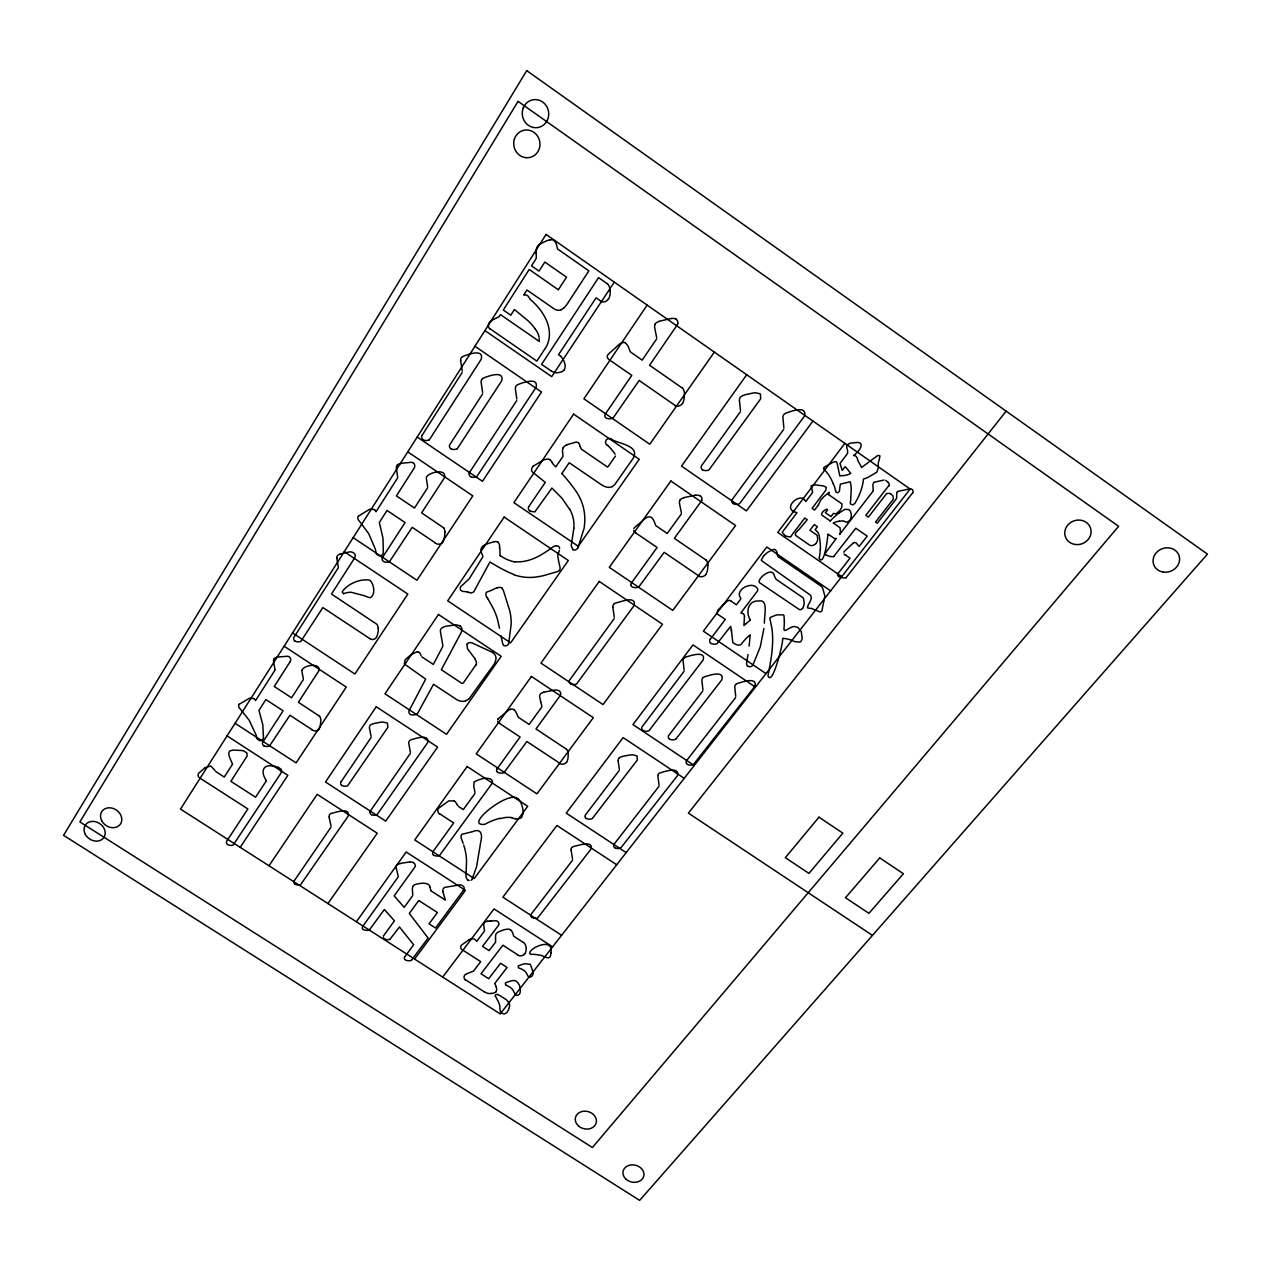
<?xml version="1.0" encoding="UTF-8"?>
<svg xmlns="http://www.w3.org/2000/svg" width="1271" height="1271" viewBox="0 0 1271 1271"><rect width="100%" height="100%" fill="white"/><g stroke="black" fill="none" stroke-linecap="round" stroke-linejoin="round"><path stroke-width="1.5" d="M397.632 477.34L397.632 477.118A9.866 9.088 42.9 0 0 397.569 476.275L396.345 467.935A6.514 6.021 43.1 0 1 397.076 465.408M499.9 548.389L500.027 554.776A46.249 43.421 29.1 0 0 500.123 555.761M618.135 760.9L619.327 769.209M460.642 360.503L462.215 370.989M571.108 850.013L571.124 849.838A7.181 6.323 17.6 0 1 571.172 849.123M612.876 607.061L612.876 606.871A7.626 7.133 19.9 0 1 612.956 606.029L613.019 605.695A3.877 3.638 20.3 0 1 613.909 604.011M740.771 598.291C733.78 589.236 754.148 579.767 757.834 589.537A4.893 4.623 6.1 0 1 757.437 590.999L740.818 612.956A4.48 4.21 7.8 0 1 743.233 613.75M412.773 894.768L412.344 889.16A10.835 9.326 23.6 0 1 412.535 887.492L412.678 887.015A5.163 4.449 23.8 0 1 413.234 885.919M739.42 400.413L740.469 410.311M618.151 760.63L618.151 760.471A6.943 6.276 16.2 0 1 618.23 759.772M442.88 645.652L440.401 631.592A8.373 7.626 30.8 0 1 440.401 630.829L440.417 630.511A4.401 4.02 31 0 1 440.592 629.733M873.161 490.479L872.939 484.632A6.863 6.53 -14 0 1 873.002 484.029M829.026 492.433L823.91 496.627A50.888 48.234 -8.3 0 0 820.812 500.043A19.113 18.255 -7.6 0 0 819.366 503.03L819.017 503.681A14.632 14.06 -4.5 0 1 818.031 505.524M739.42 400.174L739.436 399.984A7.61 7.499 -3.5 0 1 739.547 399.11L739.643 398.729A4.147 4.083 -2.2 0 1 740.215 397.426A5.148 5.084 -2.2 0 1 741.692 396.187L741.819 396.107A11.55 11.375 -2.5 0 1 743.249 395.456L744.949 394.852A37.685 36.891 -1.8 0 1 746.109 394.518L753.512 392.946A31.124 30.504 -3.4 0 1 755.244 392.707L760.392 393.883L760.678 398.808L708.932 469.936A7.547 7.34 12.9 0 1 702.799 470M573.856 528.228L571.187 545.863L572.967 549.469M764.395 623.155C764.348 614.91 768.065 600.103 759.883 600.881A14.458 13.568 5.8 0 0 758.167 600.992C748.317 600.643 745.727 611.446 749.779 619.215M749.652 640.854L750.16 634.88A15.459 14.394 6.4 0 0 748.412 636.294L748.381 636.326A60.913 56.258 4.2 0 0 741.184 644.302L740.024 645.001A4.973 4.639 8.2 0 1 737.545 644.953L737.053 644.842A8.579 8.007 8.1 0 1 736.322 644.572L736.084 644.476A11.042 10.327 8 0 1 735.496 644.19L732.811 642.522L731.349 629.749M749.556 641.855L749.064 646.113M763.887 628.525L760.328 646.669L752.877 665.162M466.139 872.399L466.536 861.388A61.564 53.271 25 0 0 464.487 847.614L463.693 845.04M466.123 872.542L465.933 875.131A14.14 12.281 21.7 0 0 465.949 875.592L465.996 876.069A10.549 9.151 21.8 0 0 466.076 876.704L466.219 877.292A5.72 4.957 22 0 0 467.41 879.611L467.807 879.897M480.645 842.069C482.948 834.205 480.835 827.898 472.51 831.679M480.549 842.832L480.343 844.325M747.999 654.565L746.935 660.841M480.231 845.072L476.561 866.743L472.129 879.31M301.958 670.055C304.754 664.558 321.07 662.731 318.878 670.754L298.383 702.259L319.386 716.113M559.447 550.279L558.414 553.187M677.618 323.962L677.443 324.407A6.879 6.8 67.2 0 1 676.839 325.471L649.56 365.254L682.368 388.116M701.687 500.345L701.497 500.774A6.593 6.355 14.1 0 1 700.925 501.727L674.361 538.332L705.961 559.987M442.721 646.542L433.332 664.447L421.781 656.789M466.934 644.429L467.458 648.734L475.036 658.728M239.139 704.325L249.45 698.24L254.009 698.557M358.422 516.153L369.591 509.258L374.437 509.528M422.131 435.302L462.183 372.451M338.277 567.787L294.078 637.121A3.082 2.733 36.2 0 0 293.601 638.312M274.917 670.23L255.535 700.591A5.259 4.576 34.9 0 0 254.025 698.526M397.585 477.928L376.009 511.752A5.561 5.084 40.8 0 0 374.452 509.512M514.421 309.536L510.783 315.208L503.316 310.045L529.197 269.468L558.303 289.724M289.931 662.016L274.25 686.483L291.552 697.795L303.308 679.635M232.514 764.221L224.252 777.042L215.72 771.529M482.583 393.946L450.013 444.342A3.257 3.05 43.5 0 0 449.457 445.66M427.58 487.826L414.473 508.05L396.393 495.881L413.869 468.602A7.801 7.213 43.3 0 0 414.41 467.585L414.568 467.124A3.813 3.527 43.1 0 0 413.17 462.755M545.18 348.429L536.87 361.107L489.939 328.712M266.402 780.744L255.566 797.235L230.861 781.3L247.146 756.007L246.987 753.163L244.143 751.097A14.299 12.265 33 0 0 241.426 750.462L233.371 750.097A9.993 8.563 33.3 0 0 231.449 750.494L230.972 750.7M516.757 400.524L469.682 472.208A3.241 3.035 40.2 0 0 469.126 473.511M240.203 847.328L287.866 775.31L227.064 735.893M614.29 282.114L551.725 376.645L484.902 330.587M319.228 728.617L319.355 728.362A25.15 21.988 33 0 0 320.53 724.025L320.816 720.18A7.626 6.689 32.5 0 0 319.498 716.066M443.039 541.589L443.182 541.303A26.548 24.467 38 0 0 444.564 536.505L445.009 532.263M608.316 299.178L608.11 299.432A6.419 6.244 65.7 0 1 600.389 301.291M268.991 865.773L317.194 794.311L377.233 833.22L327.95 903.554M647.13 305.088L583.913 398.824L649.783 444.23L714.35 352.099M552.265 462.596L552.202 462.485A6.848 6.546 36.3 0 0 553.552 464.55L555.824 466.854L562.958 456.353A7.388 7.07 37.1 0 0 562.783 454.176L562.513 451.3A7.976 7.658 36.4 0 1 563.212 447.646L563.339 447.614M341.089 781.76L371.068 737.609M528.784 506.668L545.275 482.392L533.693 473.019M561.877 473.495L569.217 462.723L600.929 484.41A21.162 20.384 29.8 0 0 603.598 485.999L605.743 486.857A9.04 8.69 29.1 0 0 612.4 486.602M605.536 413.758L631.766 375.342L609.413 359.852A4.099 4.004 51.1 0 1 607.252 356.118M656.726 338.801L642.173 360.122L630.448 351.972M331.016 827.151L294.268 880.755A3.797 3.209 28 0 0 294.03 881.2M608.031 466.743L615.466 456.019M410.374 753.338L370.433 810.882A2.955 2.558 27.4 0 0 369.956 811.978M475.91 664.828L463.613 682.527A6.752 6.101 28.2 0 1 463.073 683.194M508.638 643.936L511.212 623.886A59.022 53.97 31.2 0 0 509.782 610.922L503.475 590.761A6.307 5.831 30.2 0 0 502.124 588.346L501.759 588.044M577.94 547.928L584.104 528.228A67.093 63.121 33.9 0 0 584.803 518.632A49.585 46.789 32.6 0 0 576.208 491.512A150.407 138.793 34 0 0 561.814 473.543M498.168 718.814L508.638 710.108A13.298 12.027 23.7 0 1 509.337 709.758L510.481 709.313M356.373 921.777L406.18 851.967L465.456 890.399L414.6 959.081M746.713 374.738L681.51 466.107L746.458 510.878L812.947 421.051M362.823 926.273L398.3 876.768M740.358 411.74L701.814 465.345A3.273 3.178 13.1 0 0 702.466 469.841M474.861 793.597L463.311 809.595L458.561 806.481M497.136 768.748L520.093 737.005L499.503 723.39M541.875 706.867L529.165 724.438L518.393 717.289M681.415 513.849L667.243 533.47L655.963 525.749M412.646 895.705L404.194 907.367L394.169 895.848L414.521 867.569A5.926 5.116 24.7 0 0 414.934 866.87M614.211 618.58L569.805 679.794A4.051 3.718 21.3 0 0 569.487 680.303M418.54 900.774L409.294 913.468L428.136 938.03L411.454 960.24M783.746 429.344L732.493 499.153A3.257 3.146 7 0 0 731.826 500.472M404.845 956.713L413.663 944.766L399.459 926.972L389.832 939.46M463.248 890.574L435.54 928.021L429.058 923.858L437.415 912.53L418.89 900.583M442.689 977.081L494.038 908.908L552.583 946.847M844.85 443.372L777.741 532.438L841.767 576.573M484.362 931.262L476.72 941.382L476.117 940.635A6.339 5.418 20.8 0 0 475.132 939.698M684.02 671.406L642.316 726.519A3.066 2.796 15.4 0 0 641.728 727.695M710.282 639.249L725.312 619.422L718.147 614.544M740.691 599.102L736.402 604.774L730.603 600.833M790.641 536.664L804.781 518.012L807.228 519.696L798.792 529.769A26.77 25.404 -2.5 0 0 795.567 533.137L795.328 535.218L809.945 545.307A4.306 4.099 -2.3 0 0 813.09 545.323A8.77 8.357 -2.4 0 0 815.95 543.559M818 505.508L814.552 510.052L812.105 508.352L825.721 490.32L826.325 487.429L823.783 485.999L815.331 484.839L811.12 485.729L812.63 492.401L805.766 501.489A13.218 12.694 -2.2 0 0 802.716 498.248C795.138 496.055 782.904 509.989 797.012 512.626L782.142 532.406L785.208 535.711M619.263 770.417L585.597 814.711A2.987 2.669 17.6 0 0 585.041 815.823M572.474 860.292L531.294 914.008A3.829 3.305 18.7 0 0 531.008 914.453M702.799 690.995L668.927 735.178A3.082 2.796 13.5 0 0 668.324 736.354M825.848 552.345L836.302 538.411A2.923 2.78 -5.3 0 1 833.665 537.998L827.945 534.027A27.771 26.484 -1.5 0 1 827.914 534.598C827.723 538.237 824.037 567.12 819.096 558.287A15.919 15.045 -3.7 0 1 819.382 556.952L819.557 556.285A45.089 42.928 2.5 0 0 820.24 549.58M873.098 491.067L839.623 534.471A11.757 11.185 -5 0 0 840.465 531.548L840.02 527.751L833.411 523.112M888.731 485.713L865.821 515.295L868.395 517.09L886.523 493.72L888.095 493.37M658.966 786.336L614.211 844.055A2.987 2.637 15.7 0 0 613.639 845.151M735.591 697.604L686.705 760.455A3.066 2.78 12.1 0 0 686.102 761.615M838.097 573.475L850.029 558.16L844.802 554.553M912.371 493.212L846.184 577.527M1006.139 411.137L688.389 813.122L872.462 935.392M682.4 403.511L682.289 403.654A6.276 6.18 27.8 0 1 674.901 405.735M705.802 574.428L705.913 574.301A16.904 16.046 13.4 0 0 707.804 567.057L707.931 565.23M763.569 555.967L761.297 559.955A1.811 1.732 4.3 0 0 761.52 560.606L810.612 595.289A5.529 5.195 0.8 0 1 811.2 598.021L811.168 598.371A6.768 6.355 0.9 0 1 810.898 599.467A22.242 20.956 2.3 0 1 808.42 604.567L807.482 607.268A2.049 1.922 0.8 0 0 807.784 608.015L810.199 608.412A12.678 11.916 0.5 0 0 811.025 608.269L819.859 611.923L821.781 611.335L824.911 596.147L822.512 587.615A9.596 9.024 -0.2 0 0 820.796 585.947L778.408 556.809M802.541 608.459L800.857 609.603A2.653 2.494 1.7 0 1 799.57 609.715L759.327 582.547C757.246 578.829 770.655 567.644 773.642 573.92A17.73 16.761 5.5 0 1 774.325 575.572A28.868 27.326 0 0 0 774.945 577.256L776.168 579.338L802.97 597.72A4.115 3.877 1.5 0 1 803.479 598.403L804.178 602.835A14.299 13.441 2.6 0 1 802.637 608.507M524.446 954.124L524.542 954.044A5.72 4.893 18.9 0 1 517.837 955.315M533.407 465.996L543.4 460.134A17.54 16.698 35.3 0 1 545.291 459.466L546.006 459.292A6.244 5.958 36.6 0 1 549.342 459.339L549.739 459.641M745.823 623.918L748.254 621.789A43.23 40.195 4.9 0 1 749.969 620.439M745.537 624.156L743.948 625.507L744.472 616.308M563.863 307.932L565.23 306.565A26.405 25.356 63 0 0 567.39 303.721L588.87 270.85L557.683 249.052A12.059 11.582 70.9 0 1 557.429 248.338L556.825 245.923A9.04 8.643 68.9 0 0 554.029 240.569M204.965 767.875L198.721 773.149A4.035 3.432 33.6 0 0 198.133 774.611M204.981 767.859L210.7 765.92L215.006 770.464M839.416 512.642L845.008 509.337L848.774 509.544A5.592 5.338 -8 0 1 850.442 511.482L851.252 514.374A10.629 10.136 -7.4 0 1 849.854 520.332L847.392 522.111A2.494 2.367 -7.7 0 1 846.454 522.159L843.245 520.888L839.225 521.158M490.924 321.023L490.574 321.293A7.912 7.531 56.1 0 0 489.256 322.596L489.113 322.834A4.893 4.655 56.3 0 0 489.748 328.903M491.273 320.769L492.385 320.054A29.122 27.755 53.9 0 1 492.91 319.752L499.058 316.717L500.424 314.573L539.333 341.47L539.126 338.61M411.216 654.819L412.106 654.247M468.634 940.032L461.437 945.147A3.908 3.336 21 0 0 460.753 946.498M853.175 543.067L844.452 551.28A2.399 2.272 -5.3 0 0 843.833 552.25M466.235 974.031L465.917 974.222A6.673 5.64 20.4 0 0 464.773 975.127L464.709 975.222A4.306 3.654 20.4 0 0 465.265 979.925M466.536 973.856L473.479 971.139L480.708 961.639L462.676 950.041A5.227 4.464 21 0 1 461.945 949.469M612.336 486.459L612.924 486.11A10.041 9.644 29.4 0 0 615.085 484.14L633.165 458.338C640.155 445.47 619.311 444.024 611.287 439.321M874.559 482.138L883.981 480.057M638.82 586.9L664.193 552.329L698.796 575.922M566.977 444.691L576.033 442.101A5.465 5.243 36.4 0 1 577.352 442.308L577.94 442.594M504.094 772.514L526.877 741.501L559.971 763.394M429.312 439.814L481.216 359.264C484.283 347.904 466.521 354.974 462.994 356.42A6.943 6.546 51.9 0 0 461.945 357.119M561.305 309.616L561.639 309.457A11.646 11.217 61.9 0 0 563.863 307.916M457.242 448.758L501.664 380.887C504.746 369.496 486.634 376.772 483.473 378.043A6.895 6.53 49.1 0 0 482.424 378.742M369.48 929.816L384.35 909.496L394.439 920.808L383.842 935.424A2.971 2.526 24 0 0 383.461 935.996M659.156 321.277L671.438 318.417M465.774 700.639L465.853 700.607A14.299 12.917 27.8 0 0 468.951 698.748M675.727 739.277L721.849 679.794C724.947 669.467 707.518 675.981 704.484 676.808A6.482 5.99 11 0 0 703.324 677.459M339.977 554.156L346.252 552.535A49.887 44.993 36.2 0 1 348.127 552.234C351.813 550.581 356.96 553.918 354.863 557.588L331.509 594.05L376.899 624.283A7.801 7.006 34.4 0 1 378.17 628.065M683.862 497.612L695.73 495.118M543.686 692.187L554.728 690.089A7.705 7.038 21.9 0 1 558.811 690.63A3.892 3.559 22 0 1 560.654 694.538M497.326 587.695L496.977 587.806A17.778 16.444 29.1 0 0 494.848 588.695L493.752 589.251A31.759 29.44 33.1 0 1 490.876 590.538L486.523 592.222A4.623 4.274 30.4 0 0 486.491 596.719L486.65 596.909M400.683 463.359L411.47 462.263A6.752 6.244 42.9 0 1 412.948 462.771L413.091 462.866M470.969 938.999L470.921 939.015A11.582 9.882 20.6 0 0 468.649 940.047M833.84 556.317L855.812 528.228L867.203 536.124L859.164 546.435L855.891 542.653A2.844 2.685 -6.7 0 0 853.715 542.876M400.444 863.39L409.627 861.976M471.748 831.87L461.85 834.332A5.465 4.782 23 0 0 461.309 838.542L461.405 838.653M543.082 575.747L557.143 571.712A10.915 10.247 28.1 0 0 559.192 570.615L559.558 570.186A3.749 3.511 27.4 0 0 560.066 568.725L560.082 568.518A7.165 6.72 27.7 0 0 560.098 567.692L558.414 560.32M542.177 575.97L539.111 576.605M487.429 921.221L495.944 920.744A5.068 4.353 20.2 0 1 497.009 921.062L497.326 921.237A3.448 2.971 20.2 0 1 498.931 924.414M549.787 239.885L548.373 240.219A25.674 24.657 67.1 0 0 546.562 240.823L540.397 243.794A14.029 13.441 67.7 0 0 537.538 246.177L537.458 246.32A6.72 6.434 68.1 0 0 536.823 247.591L536.489 248.751A13.298 12.726 68.4 0 0 536.267 250.308L536.219 253.66M494.26 541.7C488.477 543.591 477.34 545.227 482.011 554.029A11.518 10.676 33.7 0 1 482.853 556.793L469.158 578.893L460.833 586.535A3.448 3.162 32.3 0 0 460.261 587.838M417.476 651.944L418.906 652.245M494.483 541.668L494.594 541.653A7.276 6.784 33 0 1 495.499 541.573L495.738 541.573A3.734 3.479 33.2 0 1 497.215 541.875L497.501 542.05M555.856 545.815L555.157 545.942A10.12 9.517 28 0 0 552.107 547.483C541.462 555.443 528.831 563.005 514.977 561.703M491.21 920.712L490.018 920.84M534.98 511.673L551.916 488.096L561.941 498.153L569.615 509.337M843.515 475.529L842.752 475.576A27.295 26.071 -8.9 0 0 839.797 475.926L837.367 464.376A25.484 24.594 -8.1 0 0 837.049 463.311A2.828 2.733 -11.8 0 0 836.239 461.707L833.268 462.12L824.053 467.315A1.621 1.557 -10.1 0 0 823.862 468.967M455.415 624.903L445.899 626.269A11.455 10.422 30.5 0 0 440.926 628.843M455.812 624.919L456.67 624.998A7.769 7.086 30.4 0 1 459.959 626.015M470.572 592.731L470.127 592.699A12.996 11.995 32.4 0 1 468.522 592.413L468.062 592.286M515.12 818.794L514.628 818.699A18.906 16.777 21.5 0 1 511.689 817.825M468.109 592.302L468.173 592.318A14.378 13.203 31.4 0 0 463.137 591.46L461.945 591.158A4.449 4.099 32.3 0 1 461.325 590.681M497.771 994.589L497.168 994.415A1.732 1.462 19.2 0 0 495.674 994.859A3.082 2.606 19.1 0 0 495.245 995.733L495.34 996.242M370.782 639.043L370.449 638.9A8.007 7.197 34 0 1 369.178 638.185L322.866 607.554L300.877 641.331A7.102 6.291 36.4 0 1 295.349 641.299L295.094 641.061M513.929 574.492L510.068 572.887A149.057 142.956 37.8 0 1 489.971 561.957L473.765 591.793A4.687 4.321 31.9 0 1 472.987 592.381M371.482 814.632L371.354 814.552A2.955 2.558 27.4 0 1 370.004 812.836M687.675 764.459L687.404 764.3A3.066 2.78 12.1 0 1 686.086 762.521M625.125 342.773L625.427 342.948A8.293 8.103 52.8 0 1 627.699 345.744A19.16 18.7 51.5 0 1 628.732 347.761L630.003 351.177M570.758 683.846L570.631 683.782A2.876 2.637 21.4 0 1 569.281 682.114M643.237 730.523L643.142 730.475A3.066 2.796 15.4 0 1 641.728 728.617M423.195 439.702L423.1 439.639A3.273 3.05 45.1 0 1 421.559 437.129M885.744 480.438L886.554 480.994A12.424 11.82 -13.4 0 1 887.857 482.043L887.952 482.17M600.532 300.877L596.099 297.795L558.525 354.736L560.527 356.118M454.176 800.889L448.806 800.889L438.574 808.245A4.544 3.988 24.7 0 0 439.798 814.139M607.22 283.687L598.562 277.618L541.589 364.348L551.074 370.894M484.442 991.92L465.488 979.75M295.142 884.219L295.396 884.362A6.673 5.656 28.1 0 0 300.671 884.616L348.127 816.189C349.684 811.279 345.521 810.167 341.47 811.073A53.636 46.058 26.8 0 0 338.912 811.454L331.143 813.44A6.291 5.434 28.5 0 0 330.206 813.98M431.25 890.987L445.327 900.09A25.817 22.131 23.4 0 0 444.929 898.676L442.959 891.781M517.996 954.982L502.871 945.211L481.01 973.777L488.7 978.718L500.583 963.259L507.097 967.469L494.641 983.595A13.25 11.201 19.7 0 1 496.103 986.391L496.246 986.789M413.393 862.628L413.488 862.691A3.702 3.193 24.6 0 1 415.283 866.107M342.042 785.462L342.312 785.621A6.832 5.958 29.3 0 0 347.634 785.748L387.957 727.219L387.353 723.072L382.762 721.992A28.089 24.8 28.8 0 0 381.252 722.135L374.897 723.294A34.031 29.996 28.7 0 0 373.896 723.549L372.435 724.009A10.438 9.231 29.7 0 0 371.243 724.518L371.132 724.581A4.655 4.115 30 0 0 369.909 725.582A3.749 3.32 30.1 0 0 369.686 726.091M235.071 723.294L296.079 762.902L346.268 687.071L284.1 646.224M561.607 935.313L502.887 897.183L556.92 825.483L616.705 864.757M263.907 745.759L264.177 745.918A6.895 5.974 33.1 0 0 269.5 746.029L289.915 715.255L312.031 729.665M439.925 813.964L453.683 822.941L432.982 851.618A2.939 2.542 23.9 0 0 432.617 852.19M292.552 632.942L354.911 674.011L407.832 594.065L344.25 551.678M626.19 852.603L566.231 813.122L623.14 737.593L684.211 778.313M517.615 798.712C509.036 789.593 462.231 826.944 484.95 824.291A60.833 53.128 20 0 1 500.011 818.317M586.36 818.429L586.63 818.588A6.895 6.148 17.6 0 0 592.143 818.731L637.343 760.01L637.009 755.895L632.386 754.736A28.359 25.531 15.3 0 0 630.718 754.895L624.061 756.038A34.365 30.885 15.4 0 0 623.012 756.293L621.487 756.738A10.533 9.517 16.1 0 0 620.216 757.262L620.105 757.325A4.703 4.242 16.4 0 0 618.786 758.326M462.12 683.528L441.339 669.738L461.357 632.211A11.995 10.946 30.9 0 0 461.738 630.495L461.77 630.146A4.655 4.258 30.5 0 0 460.086 625.888M513.643 709.552L513.357 709.409A4.178 3.781 24.1 0 0 510.497 709.361M503.713 645.144L503.284 644.762A4.417 4.051 27.1 0 1 502.792 644.032L500.885 635.722M353.163 537.665L416.952 580.275L472.812 495.865L407.769 451.841M694.22 765.507L632.958 724.581L692.997 644.89L755.419 687.134M435.333 542.86L412.201 527.338L389.514 561.639A7.276 6.625 37.7 0 1 383.81 561.639L383.556 561.401A3.162 2.876 37.5 0 1 382.11 559.51M529.88 510.799L530.039 510.91A9.914 9.374 34.1 0 0 534.98 511.689M417.19 437.033L482.456 481.312L541.525 392.056L474.941 346.252M765.968 673.63L703.356 631.147L766.794 546.975L830.614 590.856M890.907 494.149L889.875 493.434A2.32 2.208 -13.7 0 0 889.255 493.307M635.579 532.803L657.107 547.483L631.528 582.849A3.289 3.098 19.4 0 0 630.861 584.66M607.347 466.95L581.514 449.235A6.72 6.466 35.6 0 1 580.354 446.614M839.019 576.7L838.876 576.589A2.51 2.351 -3.5 0 1 837.891 573.364M700.13 495.833L700.019 495.769A8.15 7.848 13.6 0 0 695.761 495.245M828.454 494.498L841.958 503.872L841.815 506.891A16.984 16.253 -6.9 0 1 839.797 510.592L836.064 513.802L833.411 513.42L830.98 516.582L825.34 512.674C832.044 505.731 820.875 510.767 821.606 514.93L830.376 521.015M675.044 405.37L639.138 380.458L613.099 418A8.277 8.039 38.7 0 1 606.648 418.27L606.14 418.064A2.923 2.828 38 0 1 605.584 417.571M505.588 984.93L505.365 982.96A41.625 35.08 17.9 0 1 511.625 980.799C518.377 978.654 521.507 988.171 519.934 993.223A6.339 5.37 18.6 0 1 519.172 994.383L517.631 995.336A1.97 1.668 18.5 0 1 516.9 995.336L515.613 994.812A17.683 15.014 18 0 1 514.755 993.477L513.738 991.666A9.262 7.833 18.9 0 0 510.291 987.424A26.929 22.703 19.1 0 0 505.604 984.898M675.886 319.069L675.981 319.132A4.29 4.242 67.2 0 1 677.745 323.962M343.663 593.684L342.471 592.461A1.986 1.779 37.1 0 1 342.264 591.778C347.412 583.929 360.027 578.527 369.496 580.148A4.687 4.242 36.7 0 1 370.671 580.974C374.039 585.184 375.485 593.938 370.814 597.449A3.67 3.32 36.1 0 1 368.924 597.529L366.127 596.401A77.865 69.301 33.7 0 0 364.443 595.749L351.352 592.302A19.494 17.524 35.8 0 0 343.663 593.668M891.146 494.308L891.988 494.959A20.558 19.51 -11.5 0 1 892.878 495.722L893.449 499.042L875.544 522.063L877.244 523.239L895.944 499.265A25.166 23.99 -13.6 0 0 896.627 498.327L896.691 494.371A7.483 7.086 -15 0 1 896.77 493.18A3.098 2.939 -14.8 0 1 897.088 492.195M492.703 652.468L472.081 642.919A4.83 4.417 28.9 0 0 467.013 643.984M514.739 309.79L527.624 320.387A47.837 45.502 52.6 0 1 535.059 328.712M510.449 929.848L510.529 929.911A8.023 6.879 19.7 0 1 513.039 933.883L513.071 933.931A12.265 10.549 18.9 0 0 513.722 936.219L523.445 942.51M239.885 708.646L239.695 708.44A3.956 3.432 35 0 1 239.043 704.277M359.073 520.888L358.883 520.681A4.178 3.813 40.8 0 1 358.327 516.09M607.649 445.184L610.557 448.345M566.199 749.032L535.981 728.95L559.78 696.158A6.244 5.704 22.2 0 0 560.257 695.38M240.441 709.186L249.227 720.307L256.122 735.067M359.661 521.475L368.685 533.598L375.581 549.739M610.747 448.568L614.513 453.207A11.296 10.883 31.8 0 1 614.783 453.636L615.037 454.128M443.611 527.799L421.622 512.864L444.469 477.769C447.313 467.41 426.977 472.733 426.373 477.737A7.34 6.832 41.3 0 0 426.357 478.309L427.612 486.65M529.991 298.987L530.118 299.146A8.293 7.944 61.7 0 0 530.674 299.797C544.179 311.204 555.475 330.539 545.799 347.682A7.229 6.943 54.3 0 1 545.513 348.063M529.769 298.669L529.308 297.954A6.8 6.498 60.3 0 0 527.115 295.333L526.575 295.094A6.482 6.196 60.3 0 0 523.7 295.094L526.925 289.995L554.045 308.821A7.801 7.515 61.4 0 0 561.353 309.727M486.825 597.163L487.889 598.832M457.878 805.671L457.242 804.559M488.08 599.149L492.242 606.553A59.133 53.859 31.3 0 1 498.423 623.41L499.503 628.271M823.894 468.951L824.514 469.682A38.94 37.479 -3.3 0 1 825.356 470.651L828.136 474.083A46.201 44.437 -2.2 0 1 833.156 483.584M517.917 716.51L516.804 713.825A17.397 15.713 24.5 0 0 515.851 712.014L515.804 711.951A7.531 6.8 24.2 0 0 513.675 709.52M404.607 664.177L425.674 679.095L409.294 710.298A3.606 3.209 29 0 0 410.422 714.604L411.232 714.763A9.088 8.119 29.3 0 0 417.396 713.794L433.522 684.291L456.241 699.304A10.152 9.167 27.5 0 0 465.806 700.861M655.534 525.018L654.39 521.952A18.366 17.54 21.6 0 0 653.437 519.982A7.944 7.594 20.7 0 0 651.197 517.249L650.863 517.138A4.417 4.226 20.3 0 0 647.813 517.138L646.685 517.535A14.045 13.425 19.4 0 0 645.795 517.996L634.308 527.783A3.781 3.606 21.5 0 0 633.879 528.561M461.58 839.035L463.137 843.324M833.22 483.568L833.983 485.474A66.6 64.011 1.2 0 1 834.92 488.032L835.555 490.495M404.385 663.669L405.02 660.014A40.815 36.732 29 0 1 411.216 654.883M540.763 702.021L539.794 697.509A7.419 6.768 22.6 0 1 539.778 695.237M540.811 702.164L541.78 705.77M232.45 763.982L230.035 758.358A25.658 22.115 33.1 0 1 229.479 756.928L229.05 755.498A5.545 4.766 33.5 0 1 230.242 750.621M429.948 887.094C429.503 882.519 421.972 882.598 416.205 884.251A7.197 6.18 23.8 0 0 413.409 885.601M266.354 780.537C260.428 772.371 262.048 762.6 275.871 766.715A20.257 17.429 31.4 0 1 276.57 766.842A12.853 11.074 31.6 0 1 278.444 767.334L281.431 769.543L281.304 772.609L233.149 845.072A6.784 5.735 31 0 1 227.954 844.754M430.011 887.285L430.202 888.175A18.064 15.602 22.8 0 0 431.234 890.987M398.22 876.084L396.187 868.157A6.911 5.958 24.9 0 1 396.123 866.345M731.556 630.893L730.634 626.349L717.13 643.603A7.276 6.784 10.5 0 1 711.22 643.571M749.795 619.295L749.938 620.216M256.361 736.084C255.916 739.658 261.318 742.82 263.161 738.801A8.071 6.975 33.6 0 0 263.462 737.768L262.811 724.788L258.95 710.362L265.877 699.558L283.115 710.807L262.89 742.01A2.987 2.59 33 0 0 262.43 743.138M656.646 337.498L654.692 327.743A8.182 8.071 63.1 0 1 654.756 325.042M681.351 512.642L679.492 503.443A7.833 7.547 15.4 0 1 679.572 501.044M375.803 550.899C375.104 554.696 381.014 558.223 382.968 553.743A8.516 7.753 38.4 0 0 383.318 552.599L383.016 538.3L379.346 522.476L387.051 510.449L405.084 522.556L382.587 557.286A3.162 2.876 37.5 0 0 382.063 558.525M371.068 736.417L369.448 728.076M331 825.88L329.125 817.269M303.292 678.571L301.894 671.104A6.943 6.133 34.5 0 1 301.91 670.548M410.374 752.114L408.754 743.217A7.006 6.212 27.8 0 1 408.785 742.518M378.25 628.065L378.265 630.861A35.08 31.425 35.5 0 1 376.629 637.105L376.486 637.216A5.354 4.814 34 0 1 370.782 639.281M495.531 938.681L495.595 941.779A4.464 3.813 20.1 0 1 495.515 942.224L489.097 950.644L482.519 946.402L498.2 925.749A5.497 4.734 20.3 0 0 498.597 925.113M474.909 792.421L474.29 788.719A37.383 33.3 22.3 0 1 473.749 786.447L474.115 781.872L479.056 779.663A51.062 44.978 22 0 1 480.645 779.314C484.632 777.328 494.8 777.757 491.972 783.603L439.464 855.574A6.752 5.878 24 0 1 434.094 855.447M572.538 859.005L571.124 850.283M338.293 566.723L336.815 558.509M482.63 392.501L481.105 382.078A7.721 7.324 49.3 0 1 481.153 381.205L481.216 380.823A4.02 3.813 49.4 0 1 482.043 379.076M536.219 253.707L536.235 257.902A5.37 5.116 66.5 0 1 536.14 258.569L531.5 265.846L539.031 271.088L544.83 262.048L566.532 277.173L558.843 289.057A4.337 4.178 63.8 0 1 558.366 289.677M495.531 938.57L495.563 936.203A11.058 9.485 19.6 0 1 495.738 935.075M516.82 399.078L515.359 388.656A7.721 7.372 47.7 0 1 515.422 387.782L515.486 387.401A4.02 3.829 47.9 0 1 516.328 385.653M659.029 785.097L657.885 776.168A7.086 6.387 13.6 0 1 657.965 775.453M329.11 816.935L329.11 816.872A7.118 6.148 28.5 0 1 329.125 816.046M274.933 669.722L274.933 669.563A9.326 8.166 35.8 0 0 274.838 668.737L273.487 661.158A6.164 5.418 35.7 0 1 274.107 658.871M614.29 617.15L612.876 607.363M336.799 558.255L336.799 558.303A6.816 6.164 38.9 0 1 336.831 557.445M684.132 670.119L683.067 660.745A7.292 6.768 12.5 0 1 683.163 659.951L683.242 659.617A3.797 3.527 12.8 0 1 684.116 658.06M369.432 727.822L369.432 727.727A6.879 6.085 29.9 0 1 369.464 727.028M702.911 689.708L701.894 680.398A7.276 6.72 10.9 0 1 701.989 679.62L702.069 679.286A3.781 3.495 11.2 0 1 702.942 677.745M735.702 696.317L734.765 687.007A7.292 6.72 8.2 0 1 734.86 686.229L734.94 685.895A3.797 3.511 8.5 0 1 735.845 684.354M783.857 427.882L782.888 417.301A7.801 7.61 -12.1 0 1 783 416.427L783.095 416.046A4.051 3.956 -11.5 0 1 784.398 413.981L784.477 413.965A7.022 6.863 -11.4 0 1 785.589 413.266C791.213 411.2 807.021 405.099 804.591 415.967L739.563 503.697A7.515 7.261 6.6 0 1 733.446 503.745M844.707 554.649A2.399 2.272 -5.3 0 1 844.103 554.013M846.232 577.844A10.803 10.184 -4.3 0 1 839.13 576.526M912.642 493.37A3.241 3.066 -15.6 0 0 911.609 489.113A3.781 3.575 -15.6 0 0 910.481 488.779L898.12 491.305A3.988 3.781 -14.7 0 0 897.231 492.02M887.857 482.297A3.718 3.543 -14.5 0 1 889.192 485.792M873.415 482.948A3.591 3.416 -13.6 0 1 874.146 482.376M833.347 523.017A16.412 15.57 -5.9 0 1 839.241 521.253M830.313 520.967A58.657 55.209 -7.7 0 1 839.464 512.706M828.422 494.498A5.084 4.862 -8.3 0 1 828.803 493.339A5.179 4.957 -7.5 0 0 829.042 492.433M790.641 536.759A9.056 8.659 -0.4 0 1 785.24 535.663M815.918 543.511A9.612 9.151 -2.1 0 0 817.73 539.142L817.158 535.266L809.929 530.261L814.266 524.558L817.38 526.718L815.204 529.578L818.381 533.057A25.849 24.626 -0.3 0 1 819.7 539.063A57.052 54.383 3.9 0 1 820.351 549.58M825.896 555.252A2.129 2.018 -3.4 0 1 825.419 554.569M825.26 553.743A2.129 2.018 -3.4 0 1 825.88 552.377M833.871 556.603A11.725 11.105 -4.4 0 1 826.42 555.03M843.531 475.624A21.75 20.94 -13.7 0 0 850.776 473.463L847.55 469.317A42.626 40.91 -5.9 0 0 845.088 466.695L842.26 470.413L839.972 463.454L847.646 453.302L847.55 450.506A27.025 26.103 -10.9 0 0 847.137 448.965C844.913 444.119 850.267 442.785 853.969 442.816C865.472 440.624 861.595 449.441 853.54 455.558A3.336 3.209 -14.5 0 1 855.86 456.194A6.355 6.101 -14.1 0 1 857.496 459.133A13.123 12.567 -16.4 0 0 859.069 462.882A25.42 24.403 -10.7 0 1 861.484 467.537L877.355 455.765A2.558 2.447 -16.9 0 1 879.929 455.892L879.198 459.927A12.948 12.345 -17.1 0 0 878.309 466.092A23.561 22.592 -13.3 0 1 878.468 467.315L876.863 472.129L868.029 477.356A37.32 35.922 -16.3 0 1 863.454 479.056A48.06 46.296 -8 0 1 861.929 487.365A67.013 64.773 -5.8 0 1 854.97 503.221L853.461 504.539A2.335 2.24 -9.8 0 1 852.317 504.714L850.474 503.983L850.331 502.633A14.394 13.695 -10.7 0 1 850.585 501.41L851.157 490.892A31.505 30.25 -7.2 0 0 850.22 481.788L840.322 484.108L839.353 491.432L837.398 492.878L835.873 491.972A5.751 5.513 -9.7 0 1 835.587 490.495M687.627 764.538A7.054 6.403 12.1 0 0 693.346 764.602L754.799 686.404C758.247 676.14 740.929 682.463 737.228 683.496A6.498 6.005 8.4 0 0 736.227 684.052M669.563 739.166A3.082 2.796 13.5 0 1 668.308 737.275M675.695 739.229A7.07 6.45 13.4 0 1 669.865 739.341M643.174 730.65A6.752 6.164 15.3 0 0 649.036 730.65L703.054 660.094C706.612 649.894 689.104 656.074 685.593 657.139A6.498 6.037 12.7 0 0 684.497 657.774M658.076 774.976A3.686 3.32 13.8 0 1 658.553 774.007M614.878 847.821A2.987 2.637 15.7 0 1 613.655 846.025M615.18 847.964A6.863 6.085 15.7 0 0 620.709 848.043L677.427 775.707C680.128 765.793 663.271 772.053 660.396 772.752A6.387 5.751 13.7 0 0 659.268 773.356M618.405 759.089A3.781 3.416 16.4 0 1 618.802 758.342M586.296 818.524A2.987 2.669 17.6 0 1 585.057 816.697M571.267 848.647A3.654 3.225 17.8 0 1 571.743 847.678M530.77 914.993A2.717 2.351 18.8 0 0 531.961 917.519L532.231 917.63A6.736 5.831 18.8 0 0 537.681 917.916L590.824 849.314C592.858 844.421 588.266 843.229 584.247 844.166A54.192 47.345 16.3 0 0 581.578 844.532L573.428 846.518A6.339 5.592 17.7 0 0 572.427 847.042M733.113 503.586A3.257 3.146 7 0 1 731.778 500.981M679.747 500.615A3.638 3.495 16.1 0 1 679.969 500.154M635.627 532.724A3.94 3.749 21.5 0 1 633.657 530.325M631.067 585.947A3.289 3.098 19.4 0 1 630.877 585.137M631.56 586.408A2.812 2.653 19.4 0 0 632.1 586.868L632.577 587.107A7.96 7.515 19.4 0 0 638.868 586.995M705.898 574.492A6.053 5.751 12.1 0 1 698.653 576.271M706.104 559.891A8.579 8.15 12.4 0 1 707.804 565.134M700.162 495.785A4.115 3.972 13.6 0 1 701.799 500.345M680.049 499.821A8.897 8.563 15.4 0 1 683.893 497.755M569.201 681.653A2.876 2.637 21.4 0 1 569.233 680.906M570.743 683.909A7.149 6.562 21.4 0 0 576.557 684.036L633.895 605.854C636.088 600.42 631.369 599.006 626.937 600.198A57.513 53.366 17.1 0 0 624.077 600.675L615.323 603.105A6.736 6.307 20.1 0 0 614.306 603.709M497.787 719.529A3.575 3.225 24.5 0 1 498.184 718.814M499.535 723.31A3.734 3.368 24.5 0 1 497.628 721.102M496.802 771.545A3.114 2.78 23.1 0 1 496.58 770.814M496.564 770.369A3.114 2.78 23.1 0 1 497.183 768.78M497.279 771.974A2.669 2.383 23.1 0 0 497.787 772.387L498.232 772.609A7.547 6.736 23.2 0 0 504.142 772.593M566.564 762.187A5.735 5.163 20 0 1 559.844 763.712M566.723 762.092A15.999 14.41 20.7 0 0 568.137 755.482L568.201 753.751A8.119 7.308 20.3 0 0 566.342 748.953M540.191 694.141A8.42 7.658 22.5 0 1 543.734 692.314M500.234 818.699A25.198 22.147 21 0 1 511.689 817.523M521.539 817.491A7.451 6.593 21.3 0 1 515.152 818.699M521.666 817.221A15.22 13.473 21.7 0 0 522.397 807.339A18.128 16.03 21.9 0 0 517.917 798.49M472.177 879.325A3.225 2.796 22.1 0 1 471.128 880.247M469.174 880.533A3.225 2.796 22.1 0 1 467.728 879.993M454.224 800.825A8.992 7.912 24.5 0 1 457.02 804.527M433.792 855.319A2.939 2.542 23.9 0 1 432.521 853.54M463.836 886.697A4.464 3.861 22.3 0 1 463.152 890.494M463.121 886.157A3.813 3.305 22.2 0 0 462.374 885.569A6.037 5.211 22.2 0 0 459.943 884.87L445.104 887.301A6.53 5.64 22.6 0 0 443.293 888.572M443.102 891.638A5.434 4.687 22.6 0 1 442.88 889.541M409.659 862.072A7.229 6.244 24.5 0 1 413.425 862.516M396.409 865.297A9.119 7.864 24.8 0 1 400.508 863.581M362.585 928.847A2.971 2.51 24.8 0 1 362.6 926.686M363.045 929.244A2.542 2.145 24.9 0 0 363.554 929.625L363.967 929.832A7.197 6.101 24.9 0 0 369.527 929.895M384.7 939.11A2.971 2.526 24 0 1 383.397 937.331M389.816 939.412A8.262 7.006 24 0 1 385.161 939.301M404.575 959.255A2.955 2.494 22.9 0 1 404.623 957.127M405.036 959.637A2.526 2.129 22.9 0 0 405.528 960.034L405.957 960.24A7.149 6.053 22.9 0 0 411.502 960.32M329.332 815.092A3.622 3.13 28.6 0 1 329.57 814.616M295.126 884.251A2.685 2.272 28 0 1 293.823 881.724M341.978 785.557A2.971 2.59 29.3 0 1 340.676 783.746M340.612 782.872A2.971 2.59 29.3 0 1 341.057 781.744M409.008 741.565A3.638 3.225 28 0 1 409.278 741.072M371.593 814.775A6.8 5.91 27.4 0 0 376.947 814.838L427.612 742.709C429.884 733.16 414.314 738.801 410.883 739.865A6.307 5.592 27.8 0 0 409.913 740.421M418.985 652.166A5.449 4.909 31.2 0 1 420.923 655.486M412.185 654.343A20.098 18.112 30.2 0 1 417.428 651.801M468.967 698.764A19.017 17.19 28.1 0 0 469.349 698.446L493.656 664.908A22.544 20.543 28.5 0 0 494.657 663.208L495.754 660.269A8.595 7.848 27.5 0 0 495.388 655.471L495.055 655.042A7.991 7.292 27.5 0 0 492.703 652.484M474.861 658.839A7.833 7.118 28.3 0 1 476.228 664.924M508.495 643.857A3.861 3.543 27.2 0 1 503.554 645.493M497.39 587.822A5.545 5.132 30 0 1 501.838 587.838M539.079 576.478A46.09 43.309 32 0 1 513.849 574.73M558.589 560.098A13.52 12.742 26.9 0 1 558.128 553.266M559.605 548.468A3.32 3.13 28.6 0 0 559.049 546.88L558.557 546.451A3.813 3.591 28.6 0 0 556.015 545.815M514.946 561.957A35.064 32.935 32.8 0 1 500.234 555.586M497.882 541.78A7.864 7.324 33.4 0 1 499.455 548.278M460.722 590.094A3.448 3.162 32.3 0 1 460.245 588.727M472.558 592.524A4.687 4.321 31.9 0 1 470.572 592.667M531.564 469.492A4.464 4.242 37 0 1 531.771 468.475L531.993 467.887A8.214 7.817 36.6 0 1 532.581 466.886L532.74 466.664A11.058 10.518 36.2 0 1 533.407 465.996M533.089 472.605A3.448 3.273 37.1 0 1 531.532 469.905M529.8 510.894A3.336 3.146 33.7 0 1 528.72 506.636M569.758 509.258A33.443 31.553 31.7 0 1 573.825 528.228M577.781 547.865A4.115 3.892 27.3 0 1 572.856 549.835M607.443 445.517A3.877 3.749 33.5 0 1 606.092 440.259A3.877 3.749 33.5 0 1 611.399 439.146M578.051 442.467A6.482 6.228 36.7 0 1 580.116 446.629M563.275 447.567A9.946 9.533 36 0 1 567.009 444.755M549.771 459.609A8.198 7.817 36.8 0 1 552.154 462.501M654.915 324.582A3.797 3.734 62.8 0 1 655.153 324.073M625.157 342.662A4.607 4.512 53.5 0 0 621.964 342.805L620.677 343.329A14.632 14.331 50.6 0 0 619.898 343.774L608.078 354.45A3.94 3.845 51 0 0 607.49 355.801M605.075 417.095A3.416 3.32 37.9 0 1 605.584 413.79M682.543 403.59A17.524 17.238 32 0 0 684.306 395.694L684.434 393.629A8.881 8.754 30.2 0 0 682.511 388.005M671.453 318.56A8.5 8.404 64.8 0 1 675.934 318.91M655.232 323.708A9.262 9.151 61.2 0 1 659.204 321.436M607.427 283.512A11.201 10.883 66.3 0 1 610.096 291.17M610.159 291.281A14.219 13.806 65.8 0 1 608.459 299.257M560.543 356.102A15.808 15.204 50.3 0 1 564.562 362.823L564.626 363.172A8.436 8.134 50.4 0 1 564.197 369.988M564.054 370.131A8.071 7.769 50.6 0 1 558.477 372.403M558.493 372.689A10.851 10.47 51 0 1 551.09 370.862M535.059 328.808A18.08 17.286 54.7 0 1 539.079 337.403M549.803 239.981A6.212 5.942 69.3 0 1 553.965 240.346M470.54 476.609A3.241 3.035 40.2 0 1 469.094 474.019M470.858 476.752A7.451 6.991 40.5 0 0 476.752 476.673L535.997 387.48C539.19 376.2 521.269 383.238 517.821 384.589A6.879 6.577 47.5 0 0 516.709 385.32M450.887 448.79A3.257 3.05 43.5 0 1 449.441 446.169M457.21 448.695A7.499 7.022 43.8 0 1 451.205 448.965M461.58 357.469A4.051 3.829 52.1 0 0 460.738 359.232L460.69 359.582A7.785 7.356 52 0 0 460.642 360.503M421.591 436.62A3.273 3.05 45.1 0 1 422.099 435.27M429.28 439.766A7.197 6.705 45.4 0 1 423.227 439.909M443.214 541.7A5.783 5.338 36.7 0 1 435.175 543.082M443.722 527.735A8.055 7.435 37.2 0 1 444.898 532.247M397.076 465.17A7.864 7.276 42.9 0 1 400.73 463.518M336.894 556.952A3.702 3.336 39 0 1 337.292 555.967M295.031 641.156A3.082 2.733 36.2 0 1 293.68 639.249M337.879 555.252A8.341 7.531 38.7 0 1 340.008 554.204M263.844 745.855A2.987 2.59 33 0 1 262.509 744.028M319.402 728.728A5.481 4.798 32.2 0 1 311.888 729.856M290.408 661.127A7.372 6.482 35.8 0 1 289.931 662.016M290.582 660.666A3.606 3.178 35.6 0 0 289.121 656.71L288.93 656.726A6.387 5.624 35.5 0 0 287.532 656.233L277.443 657.059A7.435 6.546 35.7 0 0 274.107 658.664M198.737 777.074A4.035 3.432 33.6 0 1 198.149 775.564M199.499 777.741A5.386 4.591 33.6 0 0 200.278 778.329L247.877 808.96L226.842 840.989A2.971 2.494 30.9 0 0 227.461 844.516M495.372 996.226A38.4 32.236 20.2 0 1 497.628 1000.388L498.28 1001.643A16.03 13.488 19.5 0 1 499.932 1008.443L500.377 1011.605A4.353 3.67 18.7 0 0 501.68 1013.098L503.491 1013.877A2.923 2.463 18.7 0 0 504.38 1013.908L506.668 1012.796A18.604 15.681 19.3 0 0 509.56 1005.711L509.528 1004.741A6.816 5.751 18.8 0 0 509.02 1002.883L506.525 999.832L500.266 995.781A18.175 15.3 19.2 0 0 497.771 994.573M778.297 556.873A7.483 7.118 1.4 0 1 777.169 553.187A5.291 5.02 3 0 0 774.913 549.58A3.003 2.86 2.7 0 0 773.896 549.342L768.272 551.932A47.106 44.406 1.3 0 0 763.537 555.951M744.425 616.197A4.75 4.449 7.9 0 0 743.948 614.433A2.431 2.272 7.7 0 0 743.424 613.909M730.682 600.611A3.114 2.939 8.8 0 0 727.616 601.008L727.393 601.056A10.454 9.834 8.5 0 0 726.647 601.564L717.797 610.175A6.879 6.466 9.5 0 0 717.511 610.62M718.131 614.576A2.812 2.637 9.9 0 1 717.003 612.145M710.902 643.428A3.162 2.939 10.6 0 1 709.631 641.442M709.647 640.489A3.162 2.939 10.6 0 1 710.251 639.234M747.396 666.052A5.322 4.941 7.2 0 1 747.205 660.984M752.925 665.194A3.606 3.336 7.4 0 1 747.809 666.068M484.489 922.428A6.244 5.37 20.4 0 1 487.46 921.332M484.378 922.571A6.848 5.878 20.4 0 0 483.806 925.781L484.41 930.213A7.276 6.244 20.8 0 1 484.426 930.753M471.017 939.062A4.385 3.749 20.8 0 1 474.258 939.062M461.214 948.833A3.908 3.336 21 0 1 460.722 947.403M491.003 993.572A9.167 7.753 19.6 0 1 484.489 991.904M495.833 991.952A6.8 5.751 19.5 0 1 490.987 993.334M496.135 986.82A7.356 6.228 19.5 0 1 495.944 991.841M524.669 954.124A12.059 10.327 19.1 0 0 526.099 948.214L526.162 948.182A9.421 8.071 19 0 0 523.62 942.399M510.513 929.705A5.148 4.433 19.5 0 0 506.986 929.26L505.699 929.387A21.4 18.318 19.2 0 0 504.237 929.737L499.106 931.579A11.661 10.009 19.6 0 0 496.596 933.248L496.548 933.343A5.592 4.798 19.8 0 0 496.024 934.217M784.366 621.026L784.239 625.141A136.172 127.577 17.1 0 1 783.937 629.113C783.937 633.8 791.626 624.601 795.805 626.889A7.006 6.546 2.9 0 1 798.013 627.556L801.254 631.449L802.176 638.28A8.468 7.896 3.1 0 1 800.857 641.442A2.828 2.637 2.7 0 1 799.84 642.093L794.804 641.648A31.41 29.09 4.9 0 0 782.857 638.312A30.79 28.629 1.6 0 0 782.412 641.712C782.459 644.683 772.387 686.88 767.986 675.791C770.877 660.777 773.944 645.287 772.101 629.939A112.102 104.46 15.4 0 0 771.402 625.777L769.845 618.31A2.224 2.081 4.7 0 1 770.21 617.468L775.771 615.212A37.51 34.889 4.2 0 1 777.566 614.846L783.222 614.878A1.811 1.7 3.7 0 1 783.969 615.609L784.366 621.026M550.899 952.996L550.645 955.22A9.056 7.753 18 0 1 549.819 957.142L547.96 957.953L540.938 955.363A31.68 26.945 17.8 0 0 539.142 955.045L538.554 954.95A52.715 44.628 17.8 0 0 534.106 954.378L532.056 954.33A18.541 15.951 18.6 0 1 530.627 954.33C524.462 950.422 554.394 934.932 550.899 952.996M533.216 972.506L532.819 974.714A6.387 5.434 18.3 0 1 531.929 976.16L530.388 977.113A1.986 1.684 18.2 0 1 529.657 977.113L528.132 976.319A19.144 16.348 17.7 0 1 527.084 974.364L526.814 973.856A8.754 7.451 18.6 0 0 523.731 970.313A14.124 12.011 18.7 0 0 518.473 967.914L518.218 966.008A33.396 28.327 17.8 0 1 524.907 963.688L530.357 964.355L533.216 972.506M526.718 70.62L63.55 835.333L639.647 1200.38L1207.45 554.108L526.718 70.62M518.06 101.362L79.866 821.908L592.397 1147.522L1118.607 526.305L518.06 101.362M546.085 234.42L180.498 809.087L500.202 1013.924L910.147 489.033L546.085 234.42M376.232 706.755L325.487 781.999L385.717 821.114L437.589 747.078L376.232 706.755M438.463 614.481L384.97 693.791L446.518 734.32L501.187 656.297L438.463 614.481M504.158 517.075L447.694 600.818L510.624 642.856L568.312 560.495L504.158 517.075M573.602 414.108L513.897 502.633L578.273 546.292L639.249 459.26L573.602 414.108M467.156 766.508L414.743 839.956L474.21 878.563L527.719 806.291L467.156 766.508M531.421 676.442L476.196 753.846L536.934 793.851L593.319 717.702L531.421 676.442M599.229 581.419L540.938 663.112L603.026 704.579L662.509 624.252L599.229 581.419M670.881 481.01L609.286 567.343L672.772 610.398L735.607 525.527L670.881 481.01M818.985 817.174L785.335 857.671L808.944 873.399L842.848 833.156L818.985 817.174M879.754 857.909L845.501 897.739L868.919 913.325L903.395 873.749L879.754 857.909M101.791 820.907A11.232 9.31 34.3 0 0 120.237 824.355A11.232 9.31 34.3 0 0 111.451 807.991A11.232 9.31 34.3 0 0 101.791 820.907M578.607 1126.042A10.708 8.818 15.1 0 0 596.163 1123.008A10.708 8.818 15.1 0 0 582.754 1111.347A10.708 8.818 15.1 0 0 578.607 1126.042M1075.155 544.481A13.298 12.138 -20.1 0 0 1090.454 527.878A13.298 12.138 -20.1 0 0 1068.148 524.669A13.298 12.138 -20.1 0 0 1075.155 544.481M514.326 139.286A13.933 13.091 77.1 0 0 529.642 157.509A13.933 13.091 77.1 0 0 536.569 134.805A13.933 13.091 77.1 0 0 514.326 139.286M626.19 1179.329A10.629 8.643 13.4 0 0 643.682 1176.438A10.629 8.643 13.4 0 0 630.495 1164.999A10.629 8.643 13.4 0 0 626.19 1179.329M1163.315 572.093A13.457 12.027 -20.8 0 0 1179.043 555.618A13.457 12.027 -20.8 0 0 1156.626 552.377A13.457 12.027 -20.8 0 0 1163.315 572.093M85.332 834.38A11.185 9.215 34.3 0 0 103.682 837.811A11.185 9.215 34.3 0 0 94.864 821.574A11.185 9.215 34.3 0 0 85.332 834.38M523.207 108.114A14.092 13.203 79.7 0 0 537.363 127.624A14.092 13.203 79.7 0 0 545.91 105.239A14.092 13.203 79.7 0 0 523.207 108.114"/></g></svg>
